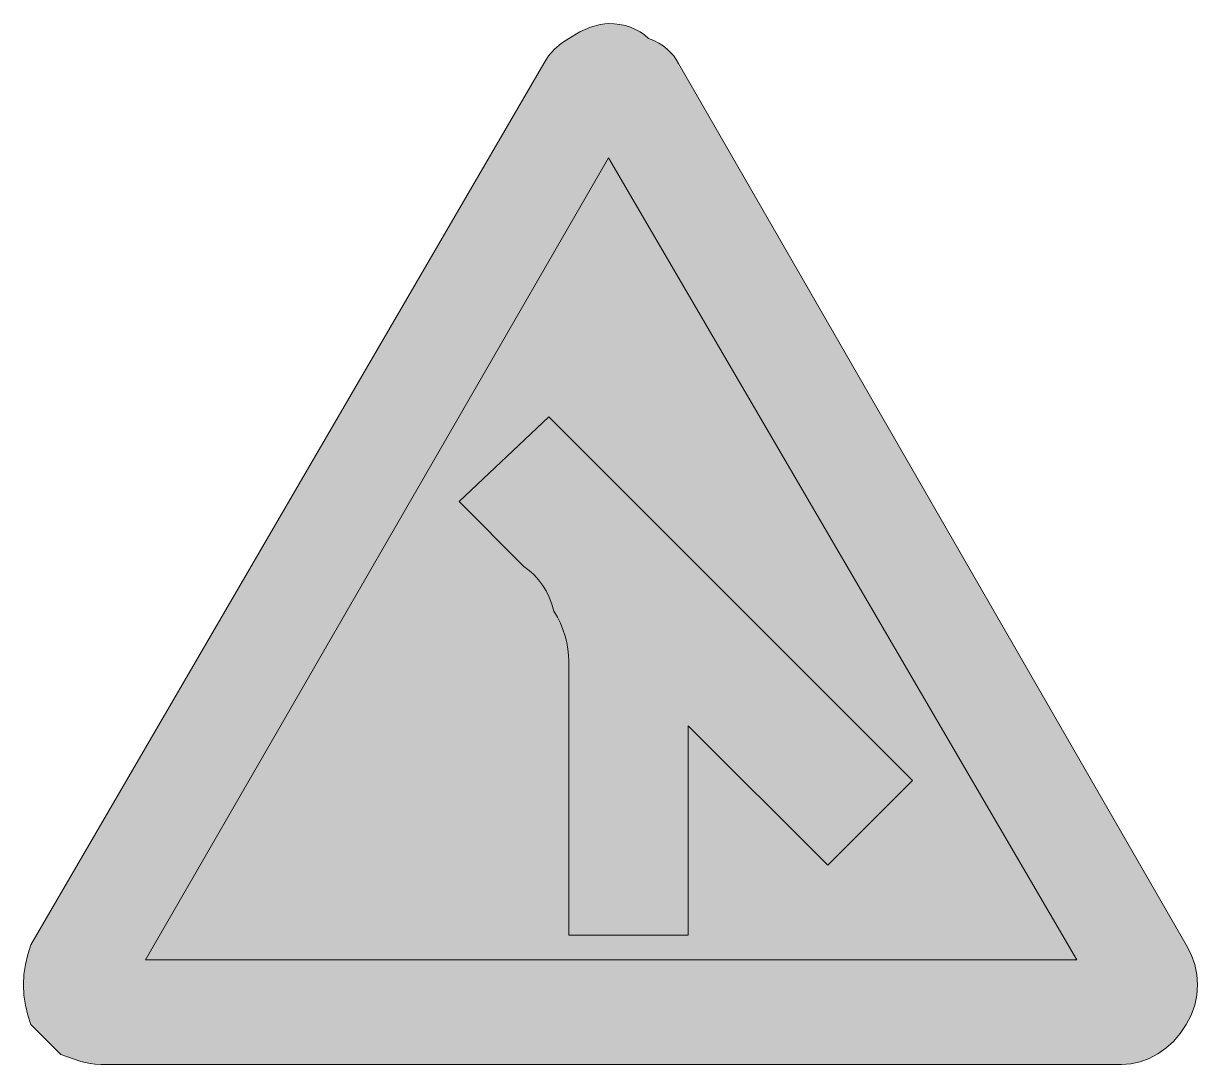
# Model space of a CAD drawing. Header units: metres. Extents: x 143 to 426, y 10 to 261.
import ezdxf

# ---------------------------------------------------------------- set-up
doc = ezdxf.new("R2010")
doc.units = ezdxf.units.M
for name, color, linetype, true_color in [('FILL_BLACK_000000', 7, 'Continuous', 0x000000), ('FILL_RED_FF0000', 7, 'Continuous', 0xff0000), ('FILL_WHITE_FFFFFF', 7, 'Continuous', 0xffffff)]:
    doc.layers.add(name, color=color, linetype=linetype, true_color=true_color)

msp = doc.modelspace()

# ---------------------------------------------------------------- hatches: boundary and pattern name
at = {"layer": 'FILL_BLACK_000000', "true_color": 0x000000}
h = msp.add_hatch(color=7, dxfattribs=at)
h.dxf.hatch_style = 1
h.paths.add_polyline_path([(357.09, 78.72), (336.69, 58.32), (303.09, 91.92), (303.09, 41.52), (274.29, 41.52), (274.29, 107.52), (274.23, 108.92), (274.06, 110.41), (273.78, 111.95), (273.39, 113.52), (272.88, 115.09), (272.27, 116.63), (271.53, 118.12), (270.69, 119.52), (270.18, 121.26), (269.57, 122.89), (268.83, 124.41), (267.99, 125.82), (267.03, 127.11), (265.97, 128.29), (264.78, 129.36), (263.49, 130.32), (247.89, 145.92), (269.49, 166.32), (357.09, 78.72)])
at = {"layer": 'FILL_RED_FF0000', "true_color": 0xff0000}
h = msp.add_hatch(color=7, dxfattribs=at)
h.dxf.hatch_style = 1
h.paths.add_polyline_path([(424.27, 36.82), (425.12, 34.43), (425.62, 31.99), (425.79, 29.52), (425.62, 27.05), (425.12, 24.61), (424.27, 22.22), (423.09, 19.92), (421.63, 17.78), (419.98, 15.89), (418.15, 14.25), (416.19, 12.87), (414.11, 11.78), (411.95, 10.98), (409.74, 10.49), (407.49, 10.32), (161.49, 10.32), (160.19, 10.37), (158.98, 10.53), (156.69, 11.07), (151.89, 12.72), (144.69, 19.92), (143.9, 22.22), (143.34, 24.61), (143, 27.05), (142.89, 29.52), (143, 31.99), (143.34, 34.43), (143.9, 36.82), (144.69, 39.12), (268.29, 251.52), (269.4, 253.3), (270.84, 254.97), (272.51, 256.41), (274.29, 257.52), (276.97, 259.09), (279.54, 260.22), (281.88, 260.89), (282.94, 261.06), (283.89, 261.12), (285.24, 261.06), (286.57, 260.89), (287.88, 260.61), (289.14, 260.22), (290.35, 259.71), (291.48, 259.09), (292.54, 258.36), (293.49, 257.52), (294.78, 257.02), (295.97, 256.41), (297.03, 255.73), (297.99, 254.97), (298.83, 254.16), (299.57, 253.3), (300.18, 252.42), (300.69, 251.52), (423.09, 39.12), (424.27, 36.82)])
at = {"layer": 'FILL_WHITE_FFFFFF', "true_color": 0xffffff}
h = msp.add_hatch(color=7, dxfattribs=at)
h.dxf.hatch_style = 1
h.paths.add_polyline_path([(283.89, 228.72), (396.69, 35.52), (172.29, 35.52), (283.89, 228.72)])

# ---------------------------------------------------------------- linework, layer by layer
at = {"layer": 'FILL_BLACK_000000', "lineweight": 0, "true_color": 0x000000}
msp.add_lwpolyline([(357.09, 78.72), (336.69, 58.32), (303.09, 91.92), (303.09, 41.52), (274.29, 41.52), (274.29, 107.52), (274.23, 108.92), (274.06, 110.41), (273.78, 111.95), (273.39, 113.52), (272.88, 115.09), (272.27, 116.63), (271.53, 118.12), (270.69, 119.52), (270.18, 121.26), (269.57, 122.89), (268.83, 124.41), (267.99, 125.82), (267.03, 127.11), (265.97, 128.29), (264.78, 129.36), (263.49, 130.32), (247.89, 145.92), (269.49, 166.32)], close=True, dxfattribs=at)
at = {"layer": 'FILL_RED_FF0000', "lineweight": 0, "true_color": 0xff0000}
msp.add_lwpolyline([(424.27, 36.82), (425.12, 34.43), (425.62, 31.99), (425.79, 29.52), (425.62, 27.05), (425.12, 24.61), (424.27, 22.22), (423.09, 19.92), (421.63, 17.78), (419.98, 15.89), (418.15, 14.25), (416.19, 12.87), (414.11, 11.78), (411.95, 10.98), (409.74, 10.49), (407.49, 10.32), (161.49, 10.32), (160.19, 10.37), (158.98, 10.53), (156.69, 11.07), (151.89, 12.72), (144.69, 19.92), (143.9, 22.22), (143.34, 24.61), (143, 27.05), (142.89, 29.52), (143, 31.99), (143.34, 34.43), (143.9, 36.82), (144.69, 39.12), (268.29, 251.52), (269.4, 253.3), (270.84, 254.97), (272.51, 256.41), (274.29, 257.52), (276.97, 259.09), (279.54, 260.22), (281.88, 260.89), (282.94, 261.06), (283.89, 261.12), (285.24, 261.06), (286.57, 260.89), (287.88, 260.61), (289.14, 260.22), (290.35, 259.71), (291.48, 259.09), (292.54, 258.36), (293.49, 257.52), (294.78, 257.02), (295.97, 256.41), (297.03, 255.73), (297.99, 254.97), (298.83, 254.16), (299.57, 253.3), (300.18, 252.42), (300.69, 251.52), (423.09, 39.12)], close=True, dxfattribs=at)
at = {"layer": 'FILL_WHITE_FFFFFF', "lineweight": 0, "true_color": 0xff0000}
msp.add_lwpolyline([(283.89, 228.72), (396.69, 35.52), (172.29, 35.52)], close=True, dxfattribs=at)

doc.saveas('drawing.dxf')
